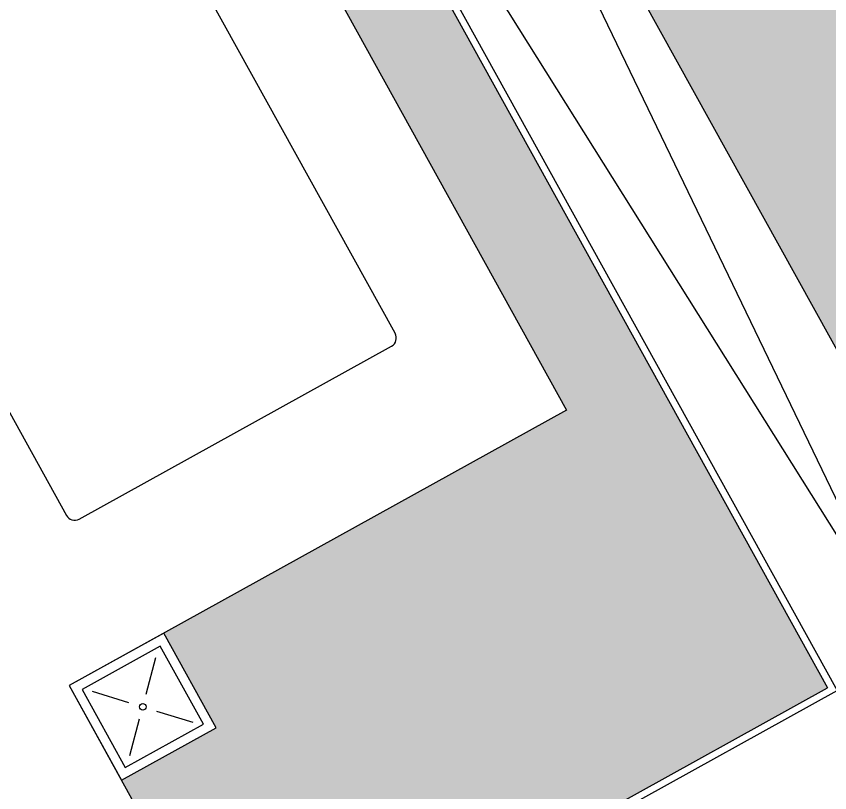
# Model space of a CAD drawing. Header units: millimetres. Extents: x 441061 to 442903, y 4515148 to 4515613.
# Drawn here: x 442002.46 to 442011.11, y 4515563.18 to 4515571.44 of the extents above; entities that cross this region are included whole.
import ezdxf

# ---------------------------------------------------------------- set-up
doc = ezdxf.new("R2010")
doc.units = ezdxf.units.MM
doc.layers.add('01_cesped', color=7, linetype='Continuous', true_color=0x659a66)
doc.layers.add('01_piscinas', color=254, linetype='Continuous')

msp = doc.modelspace()

# ---------------------------------------------------------------- hatches: boundary and pattern name
at = {"layer": '01_cesped', "true_color": 0xc1d7c2}
h = msp.add_hatch(color=9, dxfattribs=at)
h.dxf.hatch_style = 1
h.paths.add_polyline_path([(442005.2387, 4515578.6368), (442007.5697, 4515579.3255), (442010.1029, 4515580.074), (442011.8115, 4515580.5736), (442013.543, 4515581.0832), (442016.8609, 4515582.0534), (442020.2178, 4515583.0222), (442022.7946, 4515583.7463), (442025.2919, 4515584.4677), (442027.178, 4515585.0311), (442028.6772, 4515585.4088), (442029.7938, 4515585.659), (442030.5835, 4515583.5554), (442030.102, 4515583.3373), (442029.828, 4515583.1473), (442029.615, 4515582.855), (442029.4767, 4515582.3195), (442029.4051, 4515581.7941), (442029.2967, 4515581.4118), (442029.0811, 4515581.1327), (442028.7628, 4515580.9558), (442028.2329, 4515580.8487), (442027.5159, 4515580.8403), (442026.825, 4515580.8833), (442026.1879, 4515580.9226), (442025.654, 4515580.9278), (442025.0921, 4515580.8659), (442024.6808, 4515580.7238), (442024.3422, 4515580.4454), (442024.0892, 4515579.9495), (442023.9758, 4515579.2608), (442024.0042, 4515578.4138), (442024.1092, 4515577.7187), (442024.2434, 4515577.1363), (442024.4259, 4515576.5598), (442024.7158, 4515575.9024), (442025.1076, 4515575.2925), (442025.5695, 4515574.8202), (442026.1433, 4515574.4751), (442026.8443, 4515574.3031), (442027.5385, 4515574.3131), (442028.2846, 4515574.4731), (442028.8822, 4515574.7073), (442029.4355, 4515575.0225), (442029.9025, 4515575.3924), (442030.2208, 4515575.7367), (442030.551, 4515576.2826), (442030.714, 4515576.7969), (442030.7985, 4515577.3898), (442030.832, 4515578.0981), (442030.858, 4515578.7451), (442030.93, 4515579.3708), (442031.0412, 4515579.8983), (442031.1777, 4515580.391), (442031.3379, 4515580.8929), (442031.4538, 4515581.237), (442033.4099, 4515576.026), (442032.1751, 4515575.4648), (442030.7763, 4515574.8073), (442029.694, 4515574.2799), (442028.6347, 4515573.748), (442027.8701, 4515573.3598), (442026.1305, 4515572.4624), (442025.2671, 4515572.0097), (442024.2358, 4515571.4625), (442023.583, 4515571.1085), (442022.2892, 4515570.4065), (442021.6424, 4515570.0556), (442020.0131, 4515569.1485), (442018.1601, 4515568.1187), (442017.2554, 4515567.618), (442016.4025, 4515567.146), (442015.2099, 4515566.4861), (442014.1853, 4515565.9191), (442012.7247, 4515565.1107)])
h = msp.add_hatch(color=9, dxfattribs=at)
h.dxf.hatch_style = 1
h.paths.add_polyline_path([(441995.2107, 4515575.64), (442003.484, 4515578.0384), (442011.0905, 4515564.2946), (442004.9222, 4515560.8807), (442003.5775, 4515563.3104), (442004.5837, 4515563.8673), (442004.0268, 4515564.8734), (442008.314, 4515567.2462), (442004.1012, 4515574.8582), (441998.5016, 4515571.7591), (442001.9887, 4515565.4584), (442001.1137, 4515564.9741)])

# ---------------------------------------------------------------- linework, layer by layer
at = {"layer": '01_piscinas'}
for p, q in [((442005.2387, 4515578.6368, -0.0001), (442012.7236, 4515565.1127, 0)), ((442011.958, 4515564.689, 0), (442005.2387, 4515578.6368, 0)), ((442003.5207, 4515578.1271, -0.0001), (442011.1925, 4515564.2653, 0)), ((442003.5207, 4515578.1271, -0.0001), (442011.958, 4515564.689, 0)), ((442003.484, 4515578.0384, -0.0001), (442011.0905, 4515564.2946, 0)), ((442004.1012, 4515574.8582, 0), (442008.314, 4515567.2462, 0)), ((442006.4892, 4515568.065, 0), (442003.6807, 4515573.1396, 0)), ((442000.1809, 4515571.2027, 0), (442002.9895, 4515566.128, 0)), ((442003.1254, 4515566.089, 0), (442006.4501, 4515567.929, 0)), ((442008.314, 4515567.2462, 0), (442003.0206, 4515564.3166, 0)), ((442003.8385, 4515564.227, 0), (442003.9433, 4515564.617, 0)), ((442003.0206, 4515564.3166, 0), (442004.9222, 4515560.8807, 0)), ((442003.741, 4515560.227, 0), (442011.0905, 4515564.2946, 0)), ((442000.4097, 4515558.2976, 0), (442011.1925, 4515564.2653, 0)), ((442003.2655, 4515564.2563, 0), (442003.6518, 4515564.138, 0)), ((442003.95, 4515564.0466, 0), (442004.3364, 4515563.9282, 0)), ((442003.6634, 4515563.5754, 0), (442003.7681, 4515563.9654, 0))]:
    msp.add_line(p, q, dxfattribs=at)
at = {"layer": '01_piscinas', "elevation": 0}
for points in [[(442003.0206, 4515564.3166), (442003.5775, 4515563.3104), (442004.5837, 4515563.8673), (442004.0268, 4515564.8734)], [(442003.1565, 4515564.2775), (442003.6166, 4515563.4463), (442004.4478, 4515563.9063), (442003.9877, 4515564.7375)]]:
    msp.add_lwpolyline(points, close=True, dxfattribs=at)
at = {"layer": '01_piscinas'}
msp.add_circle((442003.8022, 4515564.0919, 0), 0.035, dxfattribs=at)
for centre, start, end in [((442006.4017, 4515568.0165, 0), 298.96223, 28.96223), ((442003.077, 4515566.1765, 0), 208.96223, 298.96223)]:
    msp.add_arc(centre, 0.1, start, end, dxfattribs=at)

doc.saveas('drawing.dxf')
